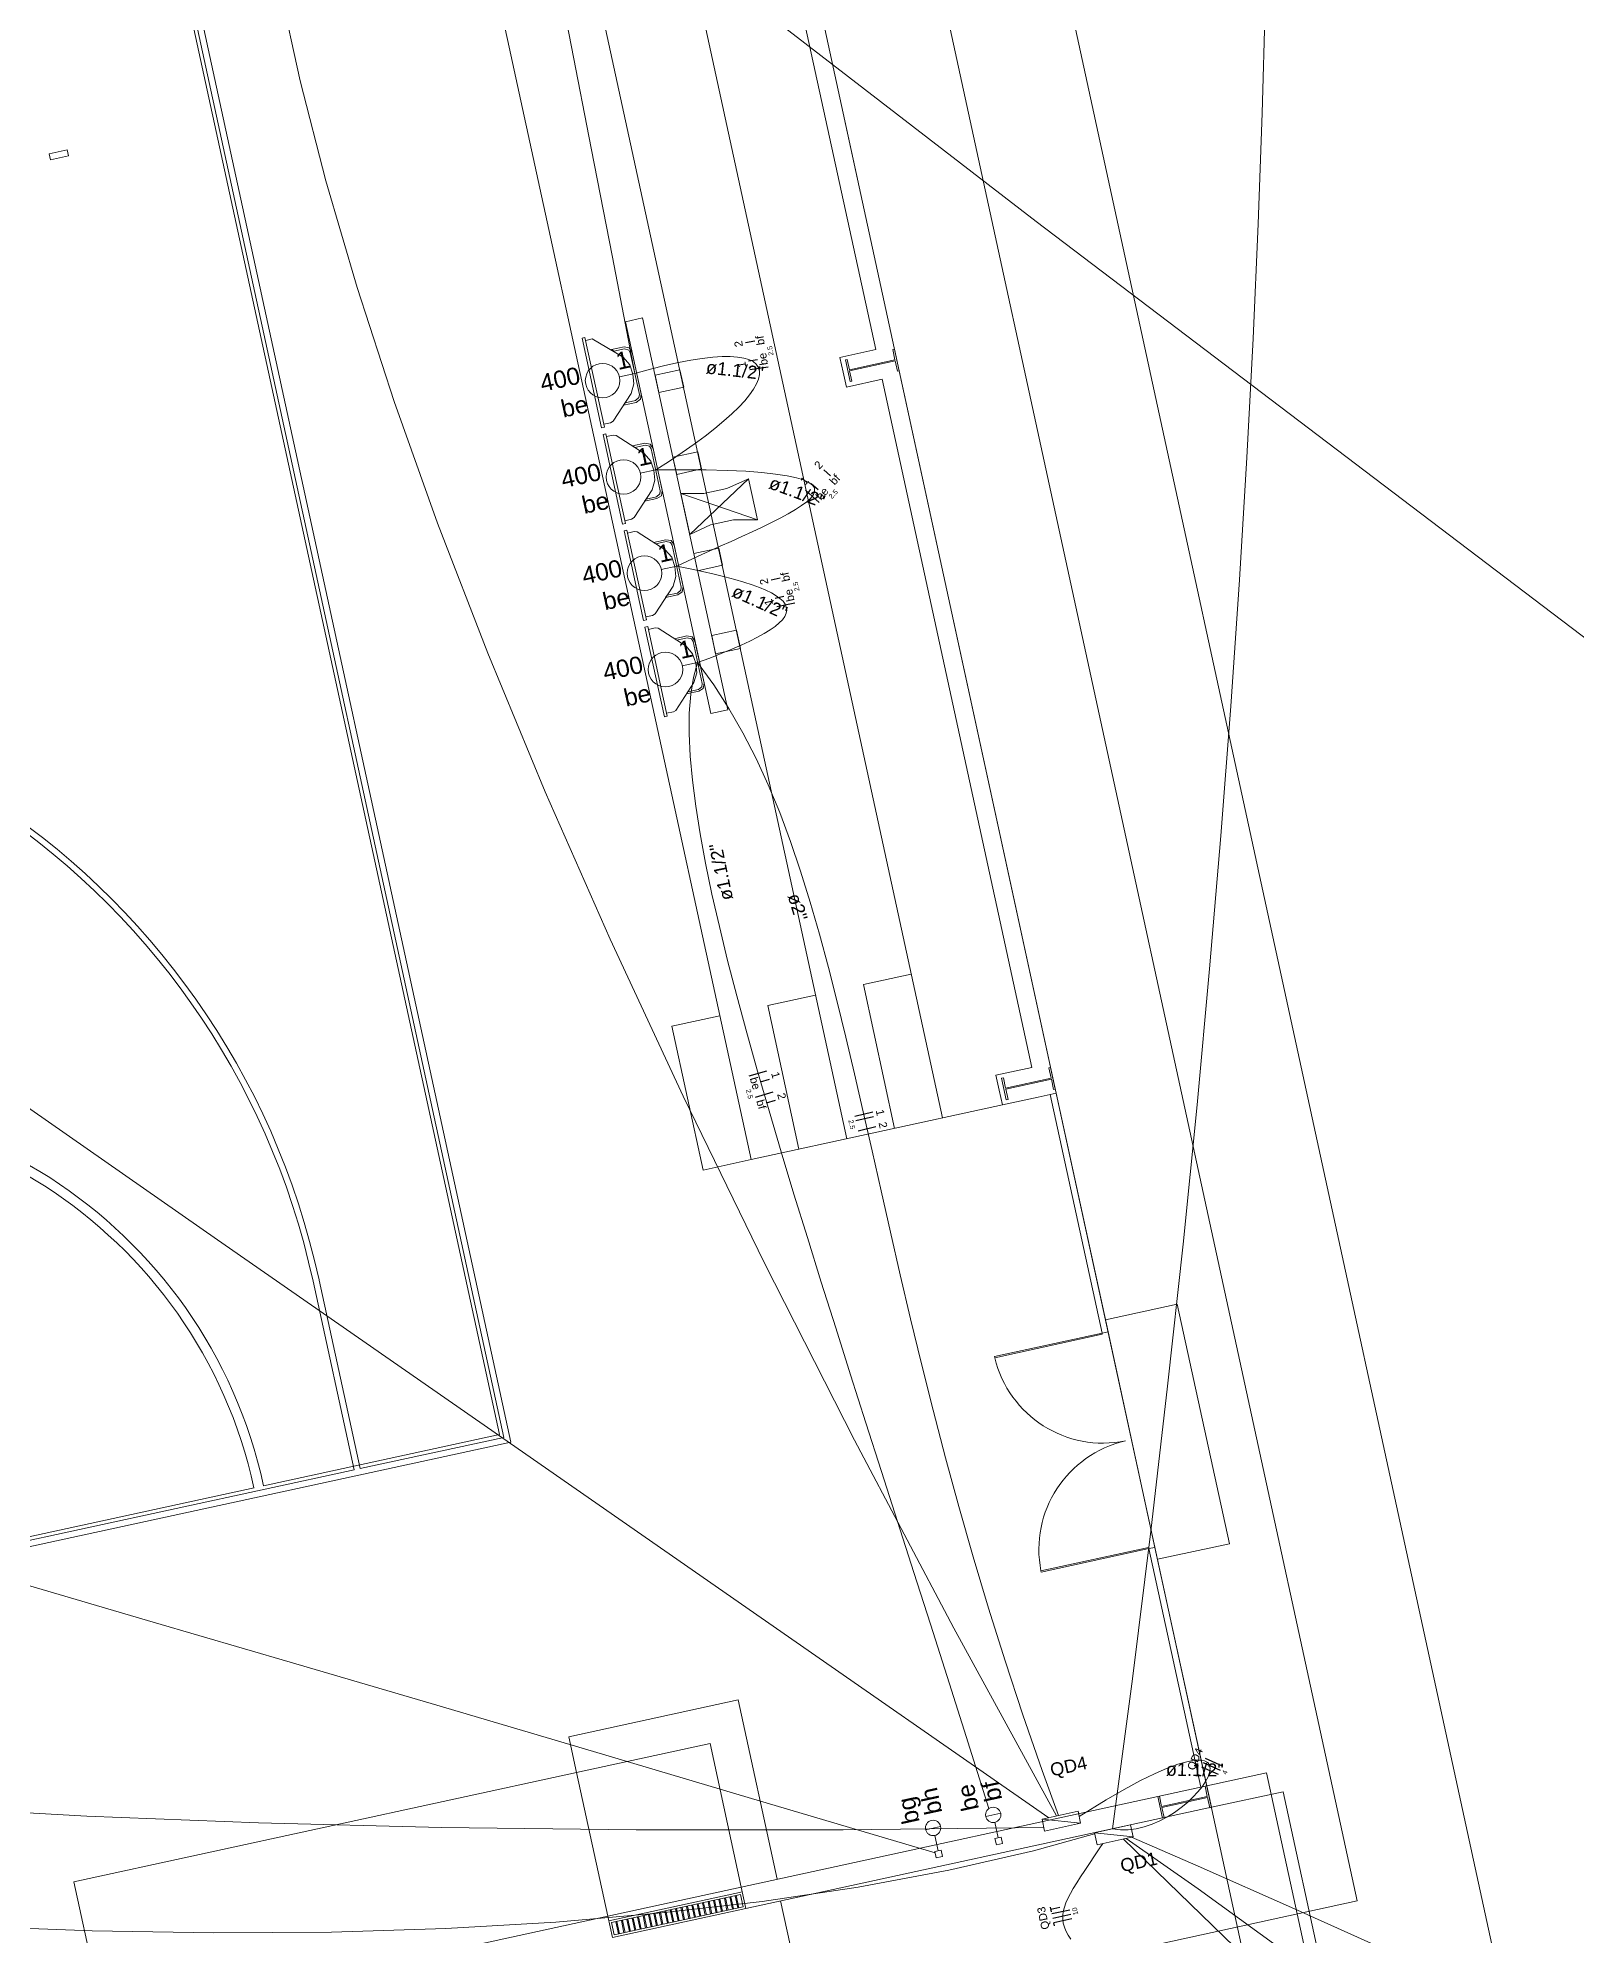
# Model space of a CAD drawing. Header units: millimetres. Extents: x -395 to 1008, y 9 to 692.
# Drawn here: x -67.96 to -55.4, y 52.35 to 67.83 of the extents above; entities that cross this region are included whole.
import ezdxf

# ---------------------------------------------------------------- set-up
doc = ezdxf.new("R2010")
doc.units = ezdxf.units.MM
doc.header["$LTSCALE"] = 0.1
doc.header["$MEASUREMENT"] = 0
for name, color, linetype, lineweight in [('.10 ultra fina', 240, 'Continuous', 5), ('.15', 150, 'Continuous', 15), ('.20', 130, 'Continuous', 5), ('.25', 70, 'Continuous', 5), ('.30', 50, 'Continuous', 5), ('.40 Interno parede', 27, 'Continuous', 5)]:
    doc.layers.add(name, color=color, linetype=linetype, lineweight=lineweight)
doc.styles.add('Arial', font='arial.ttf')

# ---------------------------------------------------------------- blocks, each defined once
blk = doc.blocks.new('eeetet')
at = {"layer": '.10 ultra fina', "color": 240, "lineweight": 5}
for p, q in [((639.939, 99.348), (628.655, 151.242)), ((627.89, 150.053), (636.009, 112.713)), ((637.56, 100.877), (627.125, 148.864)), ((623.131, 143.917), (629.101, 116.459)), ((633.552, 119.306), (628.4, 143.001)), ((632.624, 119.104), (627.472, 142.799)), ((631.842, 118.934), (626.69, 142.629)), ((631.061, 118.764), (625.909, 142.459)), ((630.856, 131), (632.079, 125.376)), ((626.046, 130.132), (629.006, 116.52)), ((629.042, 116.497), (626.072, 130.153)), ((626.121, 130.164), (629.101, 116.459)), ((625.331, 126.973), (625.478, 127.005)), ((625.342, 126.924), (625.331, 126.973)), ((625.478, 127.005), (625.488, 126.956)), ((625.488, 126.956), (625.342, 126.924)), ((632.079, 125.376), (631.786, 125.312)), ((631.786, 125.312), (631.812, 125.19)), ((631.831, 125.291), (631.846, 125.294)), ((631.87, 125.116), (631.831, 125.291)), ((631.846, 125.294), (631.864, 125.211)), ((631.864, 125.211), (632.236, 125.292)), ((632.238, 125.283), (631.866, 125.202)), ((632.218, 125.375), (632.232, 125.378)), ((632.236, 125.292), (632.218, 125.375)), ((632.232, 125.378), (632.27, 125.203)), ((632.256, 125.2), (632.238, 125.283)), ((631.812, 125.19), (631.839, 125.069)), ((631.839, 125.069), (632.132, 125.133)), ((631.866, 125.202), (631.884, 125.119)), ((631.884, 125.119), (631.87, 125.116)), ((632.132, 125.133), (633.353, 119.517)), ((632.27, 125.203), (632.256, 125.2)), ((632.369, 120.277), (631.978, 120.192)), ((631.978, 120.192), (632.233, 119.019)), ((631.587, 120.107), (631.197, 120.022)), ((631.197, 120.022), (631.452, 118.849)), ((630.806, 119.937), (630.415, 119.852)), ((630.415, 119.852), (630.67, 118.679)), ((633.353, 119.517), (633.06, 119.454)), ((633.06, 119.454), (633.086, 119.332)), ((633.106, 119.428), (633.121, 119.431)), ((633.144, 119.253), (633.106, 119.428)), ((633.121, 119.431), (633.139, 119.348)), ((633.139, 119.348), (633.511, 119.429)), ((633.513, 119.42), (633.14, 119.339)), ((633.493, 119.512), (633.507, 119.515)), ((633.511, 119.429), (633.493, 119.512)), ((633.507, 119.515), (633.545, 119.34)), ((633.531, 119.337), (633.513, 119.42)), ((633.086, 119.332), (633.113, 119.21)), ((633.113, 119.21), (633.406, 119.274)), ((633.14, 119.339), (633.159, 119.256)), ((633.159, 119.256), (633.144, 119.253)), ((633.406, 119.274), (633.552, 119.306)), ((633.927, 117.348), (633.504, 119.295)), ((633.545, 119.34), (633.531, 119.337)), ((633.976, 117.358), (633.552, 119.306)), ((633.113, 119.21), (631.061, 118.764)), ((631.061, 118.764), (630.67, 118.679)), ((627.82, 116.232), (627.486, 117.771)), ((627.869, 116.242), (627.534, 117.781)), ((634.541, 117.584), (633.955, 117.456)), ((634.966, 115.629), (634.541, 117.584)), ((633.048, 117.157), (633.927, 117.348)), ((633.05, 117.147), (633.929, 117.338)), ((633.927, 117.348), (633.976, 117.358)), ((633.927, 117.348), (633.929, 117.338)), ((633.976, 117.358), (634.358, 115.599)), ((633.05, 117.147), (633.048, 117.157)), ((629.101, 116.459), (614.346, 113.251)), ((629.101, 116.459), (614.346, 113.251)), ((627.081, 116.102), (629.006, 116.52)), ((627.869, 116.242), (629.042, 116.497)), ((624.644, 115.541), (627.82, 116.232)), ((627.003, 116.085), (616.41, 113.781)), ((633.428, 115.407), (634.307, 115.599)), ((633.43, 115.398), (634.31, 115.589)), ((634.31, 115.589), (634.307, 115.599)), ((634.31, 115.589), (634.358, 115.599)), ((634.733, 113.642), (634.31, 115.589)), ((634.782, 113.652), (634.358, 115.599)), ((634.38, 115.502), (634.966, 115.629)), ((633.428, 115.407), (633.43, 115.398)), ((630.956, 114.355), (629.573, 114.054)), ((631.274, 112.89), (630.956, 114.355)), ((629.637, 113.761), (629.573, 114.054)), ((630.726, 113.998), (629.637, 113.761)), ((630.981, 112.826), (630.726, 113.998)), ((629.637, 113.761), (625.533, 112.869)), ((629.637, 113.761), (629.892, 112.589)), ((634.782, 113.652), (635.27, 113.759)), ((635.27, 113.759), (637.166, 105.038)), ((634.782, 113.652), (630.981, 112.826)), ((634.381, 113.565), (634.395, 113.568)), ((634.419, 113.39), (634.381, 113.565)), ((634.395, 113.568), (634.413, 113.485)), ((634.413, 113.485), (634.786, 113.566)), ((634.788, 113.558), (634.415, 113.477)), ((634.768, 113.649), (634.782, 113.652)), ((634.786, 113.566), (634.768, 113.649)), ((634.82, 113.478), (634.782, 113.652)), ((634.782, 113.652), (634.82, 113.478)), ((634.806, 113.474), (634.788, 113.558)), ((634.82, 113.478), (635.406, 113.605)), ((635.725, 112.139), (635.406, 113.605)), ((631.019, 112.651), (634.82, 113.478)), ((634.415, 113.477), (634.433, 113.394)), ((634.433, 113.394), (634.419, 113.39)), ((634.82, 113.478), (634.806, 113.474)), ((625.533, 112.869), (625.787, 111.697)), ((630.981, 112.826), (629.892, 112.589)), ((630.99, 112.787), (629.9, 112.55)), ((630.799, 112.726), (630.82, 112.627)), ((630.807, 112.728), (630.829, 112.629)), ((630.843, 112.736), (630.864, 112.636)), ((630.852, 112.738), (630.873, 112.638)), ((630.887, 112.746), (630.909, 112.646)), ((630.896, 112.748), (630.917, 112.648)), ((630.931, 112.755), (630.953, 112.656)), ((630.94, 112.757), (630.962, 112.658)), ((630.981, 112.826), (631.019, 112.651)), ((636.009, 112.713), (609.617, 106.974)), ((629.892, 112.589), (625.494, 111.633)), ((629.93, 112.414), (629.892, 112.589)), ((629.93, 112.414), (631.019, 112.651)), ((630.09, 112.572), (630.112, 112.473)), ((630.099, 112.574), (630.121, 112.475)), ((630.135, 112.582), (630.156, 112.482)), ((630.143, 112.584), (630.165, 112.484)), ((630.179, 112.592), (630.2, 112.492)), ((630.188, 112.594), (630.209, 112.494)), ((630.223, 112.601), (630.245, 112.502)), ((630.232, 112.603), (630.254, 112.504)), ((630.267, 112.611), (630.289, 112.511)), ((630.276, 112.613), (630.298, 112.513)), ((630.311, 112.621), (630.333, 112.521)), ((630.321, 112.623), (630.342, 112.523)), ((630.356, 112.63), (630.378, 112.531)), ((630.365, 112.632), (630.386, 112.532)), ((630.4, 112.64), (630.422, 112.54)), ((630.409, 112.642), (630.431, 112.542)), ((630.444, 112.649), (630.466, 112.55)), ((630.453, 112.651), (630.475, 112.552)), ((630.488, 112.659), (630.51, 112.559)), ((630.498, 112.661), (630.519, 112.561)), ((630.533, 112.669), (630.554, 112.569)), ((630.542, 112.671), (630.564, 112.571)), ((630.577, 112.678), (630.599, 112.579)), ((630.586, 112.68), (630.608, 112.581)), ((630.621, 112.688), (630.643, 112.588)), ((630.63, 112.69), (630.652, 112.59)), ((630.666, 112.698), (630.687, 112.598)), ((630.674, 112.699), (630.696, 112.6)), ((630.71, 112.707), (630.731, 112.607)), ((630.719, 112.709), (630.741, 112.609)), ((630.754, 112.717), (630.776, 112.617)), ((630.763, 112.719), (630.785, 112.619)), ((631.621, 111.247), (631.302, 112.713)), ((629.957, 112.544), (629.979, 112.444)), ((629.966, 112.546), (629.988, 112.446)), ((630.002, 112.553), (630.023, 112.454)), ((630.011, 112.555), (630.033, 112.456)), ((630.046, 112.563), (630.068, 112.463)), ((630.055, 112.565), (630.077, 112.465))]:
    blk.add_line(p, q, dxfattribs=at)
for points in [[(630.872, 122.434), (630.732, 122.404), (630.036, 125.603), (630.176, 125.634), (630.872, 122.434)], [(629.865, 124.743), (629.705, 125.475), (629.682, 125.469), (629.841, 124.738), (629.865, 124.743)], [(629.859, 124.766), (629.914, 124.778), (629.935, 124.791), (630.082, 125.018), (630.105, 125.097), (630.096, 125.176), (630.072, 125.252), (630.018, 125.314), (629.765, 125.463), (629.711, 125.451)], [(630.024, 125.397), (629.923, 125.375), (629.942, 125.363), (630.027, 125.381), (630.062, 125.372), (630.075, 125.351), (630.149, 125.008), (630.146, 124.984), (630.118, 124.961), (630.033, 124.942), (630.021, 124.923), (630.122, 124.945), (630.158, 124.97), (630.165, 125.012), (630.09, 125.354), (630.066, 125.39), (630.024, 125.397)], [(630.511, 125.07), (630.308, 125.026), (630.278, 125.167), (630.48, 125.211), (630.511, 125.07)], [(630.036, 123.957), (629.876, 124.688), (629.853, 124.683), (630.012, 123.951), (630.036, 123.957)], [(630.031, 123.979), (630.085, 123.991), (630.106, 124.004), (630.253, 124.232), (630.276, 124.31), (630.267, 124.39), (630.242, 124.466), (630.189, 124.528), (629.961, 124.674), (629.936, 124.677), (629.881, 124.665)], [(630.195, 124.611), (630.093, 124.589), (630.113, 124.577), (630.198, 124.595), (630.233, 124.586), (630.246, 124.565), (630.32, 124.222), (630.317, 124.197), (630.289, 124.174), (630.204, 124.156), (630.192, 124.137), (630.293, 124.159), (630.329, 124.183), (630.336, 124.225), (630.261, 124.568), (630.237, 124.604), (630.195, 124.611)], [(630.656, 124.401), (630.454, 124.357), (630.423, 124.497), (630.626, 124.541), (630.656, 124.401)], [(631.04, 124.321), (630.862, 124.242), (630.675, 124.202), (630.488, 124.201), (631.113, 123.987)], [(630.488, 124.201), (630.561, 123.867)], [(631.04, 124.321), (630.561, 123.867), (630.731, 123.945), (630.918, 123.985), (631.113, 123.987), (631.04, 124.321)], [(630.207, 123.17), (630.047, 123.902), (630.024, 123.897), (630.183, 123.165), (630.207, 123.17)], [(630.201, 123.193), (630.256, 123.205), (630.277, 123.218), (630.424, 123.445), (630.447, 123.524), (630.438, 123.604), (630.413, 123.68), (630.36, 123.741), (630.132, 123.887), (630.107, 123.89), (630.053, 123.878)], [(630.366, 123.824), (630.265, 123.802), (630.284, 123.79), (630.369, 123.809), (630.404, 123.8), (630.417, 123.778), (630.491, 123.436), (630.488, 123.411), (630.46, 123.388), (630.375, 123.37), (630.363, 123.351), (630.464, 123.373), (630.5, 123.397), (630.507, 123.439), (630.432, 123.782), (630.408, 123.817), (630.366, 123.824)], [(630.827, 123.615), (630.625, 123.571), (630.595, 123.711), (630.797, 123.755), (630.827, 123.615)], [(630.377, 122.384), (630.218, 123.116), (630.195, 123.111), (630.354, 122.379), (630.377, 122.384)], [(630.372, 122.407), (630.427, 122.419), (630.448, 122.431), (630.595, 122.659), (630.618, 122.738), (630.609, 122.817), (630.584, 122.893), (630.531, 122.955), (630.303, 123.101), (630.278, 123.104), (630.223, 123.092)], [(630.537, 123.038), (630.435, 123.016), (630.455, 123.004), (630.54, 123.022), (630.575, 123.014), (630.588, 122.992), (630.662, 122.649), (630.659, 122.624), (630.631, 122.602), (630.546, 122.583), (630.534, 122.565), (630.635, 122.587), (630.671, 122.61), (630.678, 122.653), (630.603, 122.995), (630.579, 123.031), (630.537, 123.038)], [(630.975, 122.937), (630.772, 122.893), (630.74, 123.041), (630.942, 123.085), (630.975, 122.937)], [(629.922, 112.536), (629.944, 112.436), (630.997, 112.665), (630.975, 112.765), (629.922, 112.536)]]:
    blk.add_lwpolyline(points, dxfattribs=at)
for centre, radius, start, end in [((621.378, 116.443), 6.3, 12.2675, 192.2675), ((621.378, 116.443), 6.25, 12.2675, 192.2675), ((623.172, 115.252), 4, 12.2675, 102.2675), ((623.172, 115.252), 3.92, 12.2675, 102.2675), ((633.935, 117.36), 0.91, 193.5202, 281.6497), ((634.321, 115.581), 0.91, 102.8853, 191.0149)]:
    blk.add_arc(centre, radius, start, end, dxfattribs=at)

msp = doc.modelspace()

# ---------------------------------------------------------------- linework, layer by layer
at = {"layer": '.15', "color": 150, "lineweight": 15}
for p, q in [((-63.213, 65.065), (-63.088, 65.093)), ((-63.043, 64.279), (-62.917, 64.307)), ((-62.872, 63.493), (-62.746, 63.52)), ((-62.701, 62.707), (-62.575, 62.734)), ((-60.223, 53.316), (-60.101, 53.342)), ((-60.149, 53.268), (-60.122, 53.142)), ((-59.763, 53.294), (-59.469, 53.358)), ((-59.763, 53.294), (-59.742, 53.196)), ((-59.763, 53.294), (-59.448, 53.26)), ((-59.469, 53.358), (-59.448, 53.26)), ((-60.714, 53.208), (-60.592, 53.235)), ((-60.639, 53.161), (-60.612, 53.035)), ((-60.148, 53.137), (-60.096, 53.148)), ((-60.136, 53.085), (-60.148, 53.137)), ((-60.096, 53.148), (-60.085, 53.096)), ((-59.742, 53.196), (-59.448, 53.26)), ((-59.042, 53.247), (-59.336, 53.183)), ((-59.314, 53.085), (-59.336, 53.183)), ((-59.02, 53.149), (-59.336, 53.183)), ((-59.02, 53.149), (-59.314, 53.085)), ((-59.02, 53.149), (-59.042, 53.247)), ((-60.638, 53.029), (-60.586, 53.041)), ((-60.627, 52.978), (-60.638, 53.029)), ((-60.575, 52.989), (-60.627, 52.978)), ((-60.586, 53.041), (-60.575, 52.989)), ((-60.085, 53.096), (-60.136, 53.085))]:
    msp.add_line(p, q, dxfattribs=at)
for centre, radius in [((-63.351, 65.035), 0.141), ((-63.18, 64.249), 0.141), ((-63.009, 63.463), 0.141), ((-62.838, 62.677), 0.141), ((-60.653, 53.222), 0.0625), ((-60.162, 53.329), 0.0625)]:
    msp.add_circle(centre, radius, dxfattribs=at)
at = {"layer": '.20', "color": 130, "lineweight": 20}
for points in [[(-90.162, 91.695), (-88.231, 89.862), (-86.119, 87.913), (-83.803, 85.832), (-81.257, 83.604), (-78.458, 81.216), (-75.381, 78.651), (-72.002, 75.895), (-68.297, 72.934), (-64.241, 69.752), (-59.81, 66.335), (-54.98, 62.668), (-49.726, 58.736), (-44.025, 54.524), (-37.852, 50.017), (-31.182, 45.201), (-23.992, 40.061)], [(-63.088, 65.093), (-63.271, 66.044), (-63.443, 66.933), (-63.604, 67.76), (-63.755, 68.53)], [(-59.645, 53.32), (-60.483, 54.852), (-61.294, 56.386), (-62.029, 57.832), (-62.693, 59.194), (-63.289, 60.475), (-63.819, 61.68), (-64.288, 62.811), (-64.698, 63.871), (-65.053, 64.865), (-65.356, 65.796), (-65.61, 66.666), (-65.819, 67.481), (-65.986, 68.242)], [(-59.189, 53.215), (-59.026, 54.44), (-58.876, 55.644), (-58.738, 56.827), (-58.612, 57.987), (-58.498, 59.124), (-58.395, 60.235), (-58.303, 61.32), (-58.222, 62.378), (-58.151, 63.408), (-58.09, 64.408), (-58.039, 65.378), (-57.998, 66.315), (-57.965, 67.219), (-57.941, 68.089)], [(-62.917, 64.307), (-62.804, 64.379), (-62.7, 64.449), (-62.603, 64.517), (-62.514, 64.582), (-62.434, 64.645), (-62.361, 64.706), (-62.296, 64.764), (-62.24, 64.819), (-62.191, 64.871), (-62.151, 64.92), (-62.118, 64.966), (-62.094, 65.008), (-62.079, 65.048), (-62.071, 65.084), (-62.071, 65.116), (-62.08, 65.144), (-62.098, 65.169), (-62.123, 65.19), (-62.157, 65.207), (-62.199, 65.219), (-62.25, 65.228), (-62.309, 65.232), (-62.376, 65.231), (-62.452, 65.226), (-62.537, 65.216), (-62.63, 65.202), (-62.732, 65.182), (-62.842, 65.158), (-62.961, 65.128), (-63.088, 65.093)], [(-62.746, 63.52), (-62.659, 63.562), (-62.57, 63.603), (-62.48, 63.643), (-62.39, 63.684), (-62.301, 63.723), (-62.214, 63.763), (-62.129, 63.801), (-62.048, 63.839), (-61.971, 63.876), (-61.9, 63.913), (-61.835, 63.948), (-61.776, 63.982), (-61.726, 64.015), (-61.684, 64.047), (-61.652, 64.077), (-61.63, 64.106), (-61.62, 64.133), (-61.622, 64.159), (-61.637, 64.183), (-61.666, 64.205), (-61.71, 64.225), (-61.769, 64.243), (-61.845, 64.259), (-61.939, 64.273), (-62.051, 64.285), (-62.182, 64.295), (-62.334, 64.301), (-62.506, 64.306), (-62.7, 64.308), (-62.917, 64.307)], [(-62.575, 62.734), (-62.475, 62.771), (-62.382, 62.807), (-62.297, 62.842), (-62.22, 62.876), (-62.149, 62.908), (-62.087, 62.94), (-62.031, 62.971), (-61.983, 63), (-61.942, 63.029), (-61.909, 63.057), (-61.883, 63.084), (-61.864, 63.11), (-61.852, 63.136), (-61.848, 63.161), (-61.851, 63.186), (-61.861, 63.21), (-61.878, 63.234), (-61.903, 63.257), (-61.934, 63.279), (-61.973, 63.302), (-62.018, 63.324), (-62.071, 63.346), (-62.131, 63.368), (-62.198, 63.39), (-62.272, 63.411), (-62.353, 63.433), (-62.441, 63.455), (-62.536, 63.476), (-62.637, 63.498), (-62.746, 63.52)], [(-60.198, 53.38), (-60.399, 54.021), (-60.537, 54.457), (-60.674, 54.886), (-60.809, 55.308), (-60.942, 55.723), (-61.073, 56.131), (-61.201, 56.53), (-61.326, 56.921), (-61.448, 57.304), (-61.566, 57.677), (-61.679, 58.042), (-61.789, 58.396), (-61.893, 58.741), (-61.992, 59.075), (-62.086, 59.399), (-62.174, 59.712), (-62.255, 60.013), (-62.33, 60.302), (-62.397, 60.58), (-62.458, 60.844), (-62.51, 61.097), (-62.555, 61.336), (-62.591, 61.561), (-62.618, 61.773), (-62.636, 61.971), (-62.644, 62.154), (-62.643, 62.322), (-62.631, 62.475), (-62.608, 62.612), (-62.575, 62.734)], [(-59.629, 53.323), (-59.763, 53.691), (-59.919, 54.144), (-60.064, 54.585), (-60.199, 55.016), (-60.325, 55.435), (-60.442, 55.845), (-60.551, 56.244), (-60.652, 56.632), (-60.747, 57.01), (-60.836, 57.378), (-60.921, 57.736), (-61.001, 58.084), (-61.078, 58.422), (-61.151, 58.75), (-61.223, 59.068), (-61.294, 59.377), (-61.364, 59.676), (-61.435, 59.965), (-61.506, 60.246), (-61.579, 60.516), (-61.655, 60.778), (-61.734, 61.031), (-61.817, 61.274), (-61.905, 61.509), (-61.999, 61.735), (-62.098, 61.952), (-62.205, 62.16), (-62.32, 62.36), (-62.443, 62.551), (-62.575, 62.734)], [(-59.707, 53.306), (-62.056, 54.938), (-64.353, 56.535), (-66.494, 58.023), (-68.483, 59.406)], [(-60.636, 53.018), (-62.062, 53.441), (-63.426, 53.846), (-64.705, 54.223), (-65.902, 54.576), (-67.021, 54.903), (-68.066, 55.208)], [(-59.189, 53.215), (-59.124, 53.206), (-59.059, 53.206), (-58.994, 53.214), (-58.929, 53.23), (-58.864, 53.252), (-58.801, 53.28), (-58.74, 53.313), (-58.682, 53.349), (-58.628, 53.389), (-58.577, 53.431), (-58.531, 53.473), (-58.491, 53.517), (-58.456, 53.559), (-58.429, 53.601), (-58.408, 53.64), (-58.395, 53.675), (-58.391, 53.707), (-58.396, 53.734), (-58.411, 53.755), (-58.436, 53.769), (-58.473, 53.776), (-58.521, 53.774), (-58.581, 53.763), (-58.655, 53.742), (-58.742, 53.71), (-58.844, 53.665), (-58.96, 53.608), (-59.092, 53.537), (-59.24, 53.451), (-59.46, 53.315)], [(-59.748, 53.226), (-61.388, 53.207), (-63.077, 53.206), (-64.667, 53.225), (-66.16, 53.263), (-67.561, 53.319), (-68.872, 53.393)], [(-68.535, 52.42), (-67.518, 52.381), (-66.527, 52.365), (-65.564, 52.372), (-64.632, 52.402), (-63.733, 52.454), (-62.871, 52.528), (-62.047, 52.623), (-61.264, 52.74), (-60.525, 52.878), (-59.832, 53.036), (-59.334, 53.175)], [(-59.102, 53.132), (-56.095, 50.218), (-53.179, 47.395)], [(-59.077, 53.137), (-58.489, 52.726), (-57.814, 52.235), (-57.162, 51.743), (-56.53, 51.253), (-55.915, 50.765), (-55.315, 50.281)], [(-54.883, 51.293), (-55.895, 51.75), (-56.836, 52.174), (-57.703, 52.562), (-58.489, 52.911), (-59.032, 53.147)], [(-59.267, 53.096), (-59.291, 53.06), (-59.335, 52.994), (-59.376, 52.932), (-59.415, 52.876), (-59.449, 52.823), (-59.48, 52.774), (-59.508, 52.729), (-59.532, 52.687), (-59.552, 52.647), (-59.569, 52.61), (-59.581, 52.575), (-59.59, 52.541), (-59.594, 52.508), (-59.594, 52.476), (-59.59, 52.444), (-59.581, 52.413), (-59.568, 52.381), (-59.55, 52.348), (-59.528, 52.314)]]:
    msp.add_lwpolyline(points, dxfattribs=at)
at = {"layer": '.25', "color": 70, "lineweight": 25}
for p, q in [((-62.109, 65.356), (-62.183, 65.344)), ((-62.085, 65.204), (-62.159, 65.193)), ((-62, 65.146), (-62.148, 65.123)), ((-61.489, 64.257), (-61.544, 64.307)), ((-61.584, 64.04), (-61.695, 64.141)), ((-61.592, 64.143), (-61.647, 64.194)), ((-61.902, 63.423), (-61.976, 63.407)), ((-61.87, 63.274), (-61.943, 63.258)), ((-61.782, 63.22), (-61.928, 63.188)), ((-62.153, 59.36), (-62.009, 59.402)), ((-62.061, 59.313), (-61.989, 59.333)), ((-62.104, 59.188), (-61.959, 59.229)), ((-62.012, 59.14), (-61.94, 59.161)), ((-61.292, 59.033), (-61.146, 59.066)), ((-61.284, 58.997), (-61.138, 59.03)), ((-61.265, 58.913), (-61.119, 58.946)), ((-58.307, 53.692), (-58.444, 53.753)), ((-58.291, 53.727), (-58.429, 53.788)), ((-58.322, 53.658), (-58.459, 53.719)), ((-59.687, 52.537), (-59.695, 52.576)), ((-59.618, 52.573), (-59.691, 52.557)), ((-59.536, 52.552), (-59.683, 52.52)), ((-59.528, 52.515), (-59.675, 52.483)), ((-59.52, 52.479), (-59.667, 52.447)), ((-59.662, 52.422), (-59.667, 52.447))]:
    msp.add_line(p, q, dxfattribs=at)

# ---------------------------------------------------------------- block references
at = {"layer": '.30'}
msp.add_blockref('eeetet', (-693.2, -60.087), dxfattribs=at)

# ---------------------------------------------------------------- texts
at = {"layer": '.40 Interno parede', "color": 27, "line_spacing_factor": 0.9, "style": 'Arial'}
for s, insert, char_height, width, attachment_point, rotation in [('2', (-62.209, 65.34), 0.0653, 0.10011, 8, 98.893), ('bf', (-62.032, 65.368), 0.0653, 0.15012, 8, 98.893), ('1', (-63.171, 65.133), 0.141, 0.2169, 8, 12.2675), ('1', (-62.182, 65.17), 0.0653, 0.10011, 8, 98.893), ('be', (-62.008, 65.216), 0.0653, 0.20021, 8, 98.893), ('2.5', (-61.961, 65.282), 0.0406, 0.15292, 8, 98.893), ('400', (-63.683, 64.976), 0.1412, 0.6507, 8, 12.2675), ('ø1.1/2"', (-62.277, 65.065), 0.1059, 0.92508, 8, 353.5842), ('be', (-63.565, 64.754), 0.1412, 0.4338, 8, 12.2675), ('1', (-63, 64.346), 0.141, 0.2169, 8, 12.2675), ('400', (-63.512, 64.19), 0.1412, 0.6507, 8, 12.2675), ('2', (-61.564, 64.325), 0.0653, 0.10011, 8, 47.8711), ('bf', (-61.431, 64.205), 0.0653, 0.15012, 8, 47.8711), ('ø1.1/2"', (-61.782, 64.074), 0.1059, 0.92508, 8, 339.6728), ('1', (-61.679, 64.197), 0.0653, 0.10011, 8, 47.8711), ('be', (-61.534, 64.091), 0.0653, 0.20021, 8, 47.8711), ('2.5', (-61.452, 64.095), 0.0406, 0.15292, 8, 47.8711), ('be', (-63.394, 63.968), 0.1412, 0.4338, 8, 12.2675), ('1', (-62.829, 63.56), 0.141, 0.2169, 8, 12.2675), ('400', (-63.341, 63.404), 0.1412, 0.6507, 8, 12.2675), ('ø1.1/2"', (-62.091, 63.179), 0.1059, 0.92508, 8, 335.8454), ('2', (-62.001, 63.402), 0.0653, 0.10011, 8, 102.2677), ('bf', (-61.826, 63.44), 0.0653, 0.15012, 8, 102.2677), ('be', (-61.793, 63.29), 0.0653, 0.20021, 8, 102.2677), ('2.5', (-61.75, 63.359), 0.0406, 0.15292, 8, 102.2677), ('be', (-63.224, 63.182), 0.1412, 0.4338, 8, 12.2675), ('1', (-61.965, 63.234), 0.0653, 0.10011, 8, 102.2677), ('1', (-62.658, 62.774), 0.141, 0.2169, 8, 12.2675), ('400', (-63.17, 62.617), 0.1412, 0.6507, 8, 12.2675), ('be', (-63.052, 62.395), 0.1412, 0.4338, 8, 12.2675), ('ø1.1/2"', (-62.33, 61.036), 0.1059, 0.92508, 8, 101.5343), ('ø2"', (-61.811, 60.722), 0.1059, 0.44137, 8, 286.7888), ('be', (-62.137, 59.291), 0.0653, 0.20021, 8, 285.895), ('1', (-61.969, 59.358), 0.0653, 0.10011, 8, 285.895), ('2.5', (-62.172, 59.207), 0.0406, 0.15292, 8, 285.895), ('bf', (-62.088, 59.119), 0.0653, 0.15012, 8, 285.895), ('2', (-61.92, 59.186), 0.0653, 0.10011, 8, 285.895), ('2.5', (-61.337, 58.959), 0.0406, 0.15292, 8, 282.8411), ('1', (-61.116, 59.054), 0.0653, 0.10011, 8, 282.8411), ('2', (-61.093, 58.952), 0.0653, 0.10011, 8, 282.8411), ('QD4', (-59.678, 53.613), 0.1059, 0.59628, 7, 12.2675), ('ø1.1/2"', (-58.517, 53.642), 0.1059, 0.92508, 8, 359.0846), ('QD4', (-58.468, 53.764), 0.0653, 0.37011, 8, 66.0568), ('be', (-60.275, 53.378), 0.1412, 0.4338, 7, 102.2677), ('bf', (-60.086, 53.456), 0.1412, 0.32525, 7, 102.2677), ('4', (-58.252, 53.668), 0.0406, 0.06118, 8, 66.0568), ('bg', (-60.72, 53.281), 0.1412, 0.4338, 7, 102.2677), ('bh', (-60.575, 53.349), 0.1412, 0.4338, 7, 102.2677), ('QD1', (-59.105, 52.832), 0.1059, 0.59628, 7, 12.2675), ('QD3', (-59.704, 52.496), 0.0653, 0.37011, 8, 102.2677), ('10', (-59.473, 52.546), 0.0406, 0.12235, 8, 102.2677)]:
    msp.add_mtext(s, dxfattribs=dict(at, insert=insert, char_height=char_height, width=width, attachment_point=attachment_point, rotation=rotation))

doc.saveas('drawing.dxf')
